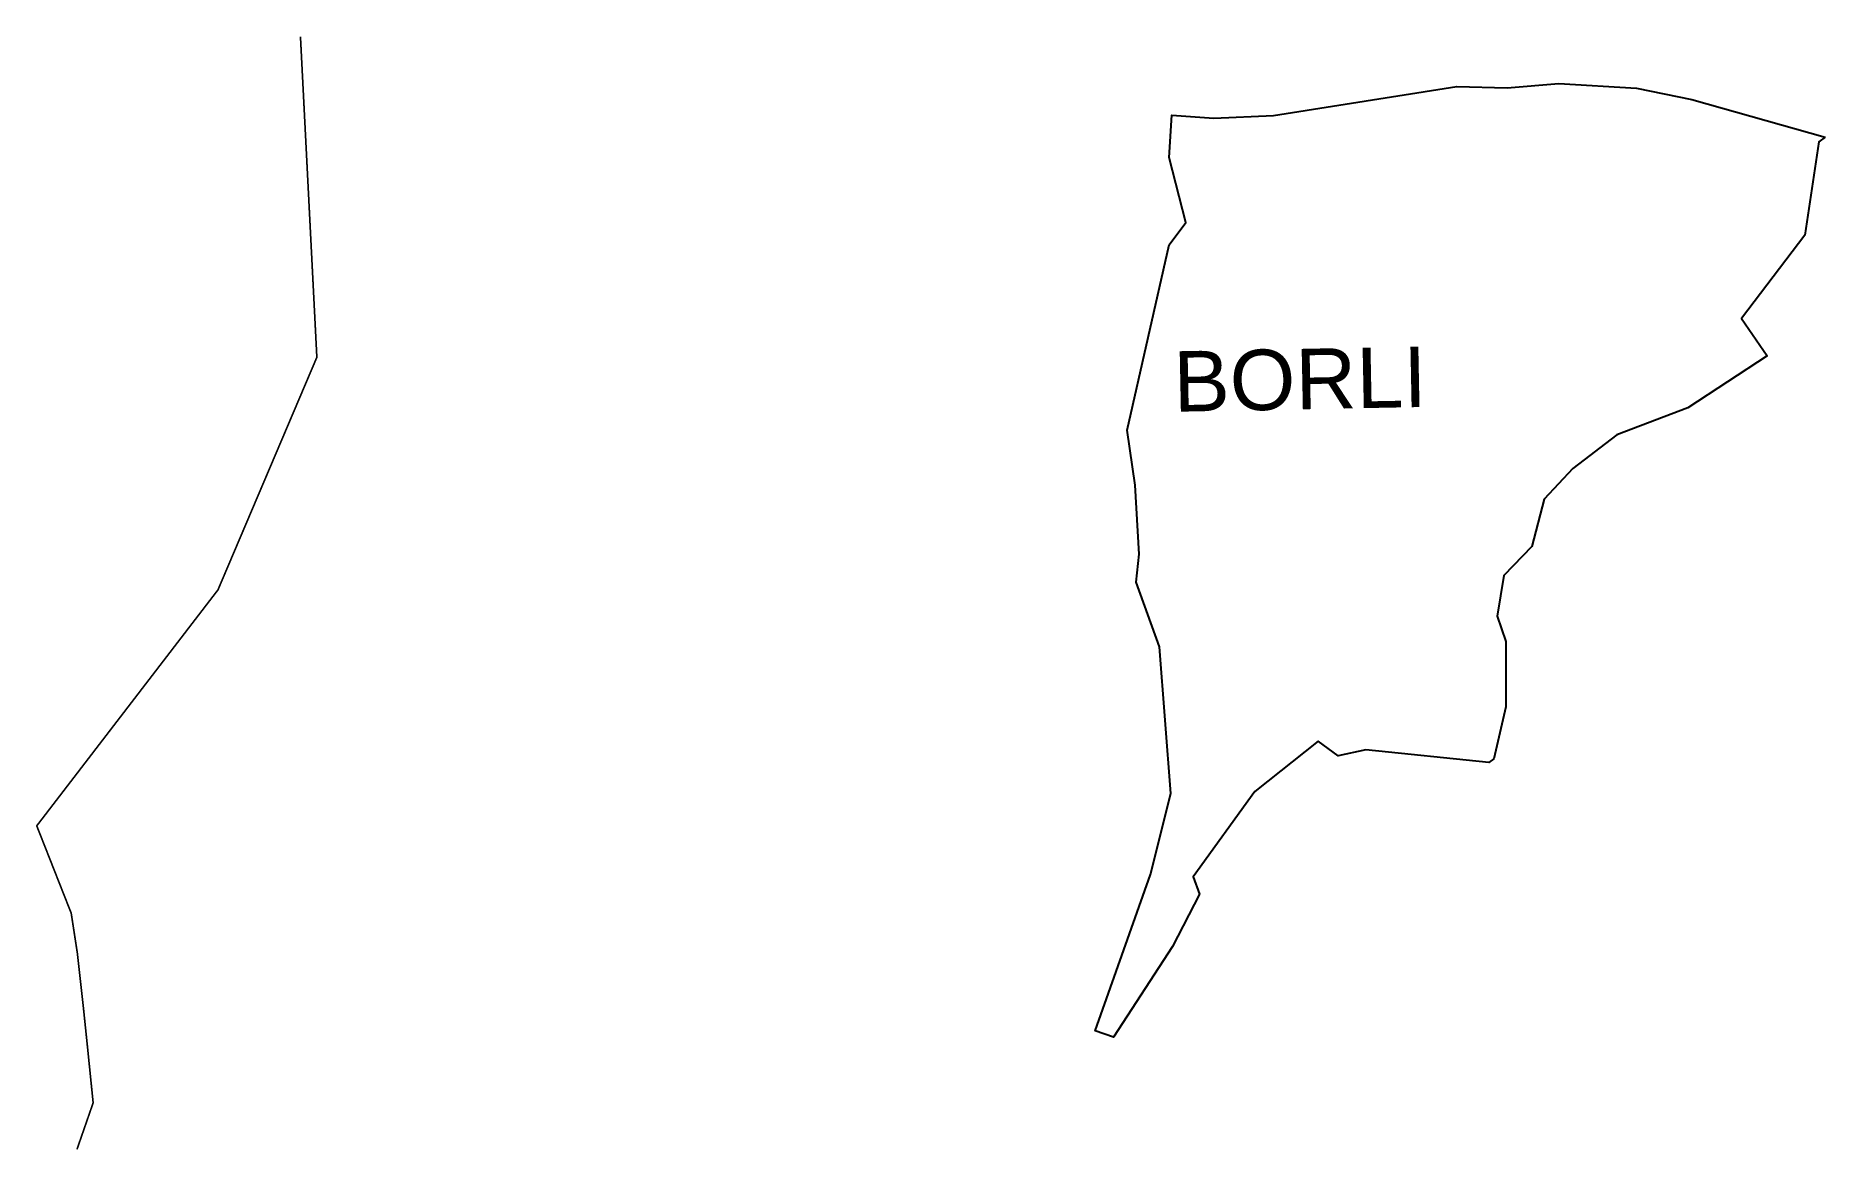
# Model space of a CAD drawing. Header units: metres. Extents: x 277507 to 280727, y 2046988 to 2048993.
import ezdxf

# ---------------------------------------------------------------- set-up
doc = ezdxf.new("R2010")
doc.units = ezdxf.units.M
for name, color, linetype in [('LOW TIDE LINE', 5, 'Continuous'), ('village', 3, 'Continuous'), ('VILLAGE NAME', 250, 'Continuous')]:
    doc.layers.add(name, color=color, linetype=linetype)
doc.styles.get("Standard").update_dxf_attribs({"font": 'calibri.ttf'})

msp = doc.modelspace()

# ---------------------------------------------------------------- linework, layer by layer
at = {"layer": 'LOW TIDE LINE', "lineweight": 18}
msp.add_lwpolyline([(277581.5, 2046990, 3, 3, 0), (277610.6, 2047073.7, 3, 3, 0), (277600, 2047178, 3, 3, 0), (277592.9, 2047246.3, 3, 3, 0), (277582.2, 2047342.6, 3, 3, 0), (277571.1, 2047414.8, 3, 3, 0), (277509.1, 2047571.9, 3, 3, 0), (277835.2, 2047996.4, 3, 3, 0), (278013.1, 2048414.7, 3, 3, 0), (277983.6, 2048991.5, 3, 3, 0)], format="xyseb", dxfattribs=at)
at = {"layer": 'village', "color": 3}
msp.add_polyline3d([(280727.1, 2048810.5, 0), (280715.4, 2048802.1, 0), (280690.4, 2048634.3, 0), (280576.7, 2048484.4, 0), (280622.7, 2048417.1, 0), (280479.7, 2048323.5, 0), (280352.2, 2048275.5, 0), (280273.2, 2048214.8, 0), (280221.6, 2048159.2, 0), (280199.5, 2048074.2, 0), (280149, 2048022.1, 0), (280137.1, 2047949.3, 0), (280152.4, 2047903.5, 0), (280152.6, 2047785.9, 0), (280130.7, 2047692.5, 0), (280121.7, 2047685.9, 0), (279900.6, 2047708.6, 0), (279850.7, 2047697.6, 0), (279814.8, 2047724.4, 0), (279700.7, 2047633.5, 0), (279589.7, 2047480.2, 0), (279601.3, 2047448.9, 0), (279552.7, 2047354.6, 0), (279446.3, 2047191.5, 0), (279413.4, 2047203.1, 0), (279513.1, 2047484.4, 0), (279549.4, 2047630, 0), (279529.5, 2047893.9, 0), (279487.3, 2048010.1, 0), (279492.4, 2048060.5, 0), (279485.4, 2048184.7, 0), (279471, 2048283.7, 0), (279546.9, 2048616.8, 0), (279576.5, 2048657.1, 0), (279546.4, 2048773.8, 0), (279551.2, 2048850.1, 0), (279627.1, 2048845, 0), (279734.3, 2048849.7, 0), (280064.4, 2048901.8, 0), (280154.8, 2048899.3, 0), (280247.8, 2048907.2, 0), (280387.8, 2048898.7, 0), (280487, 2048878.2, 0)], close=True, dxfattribs=at)

# ---------------------------------------------------------------- texts
at = {"layer": 'VILLAGE NAME', "insert": (279553.2, 2048425.4), "char_height": 108.748, "attachment_point": 1, "rotation": 1.1028}
msp.add_mtext_dynamic_manual_height_columns('{\\fArial|b0|i0|c0|p34;BORLI}', width=726.929, gutter_width=543.7, heights=[0], dxfattribs=at)

doc.saveas('drawing.dxf')
